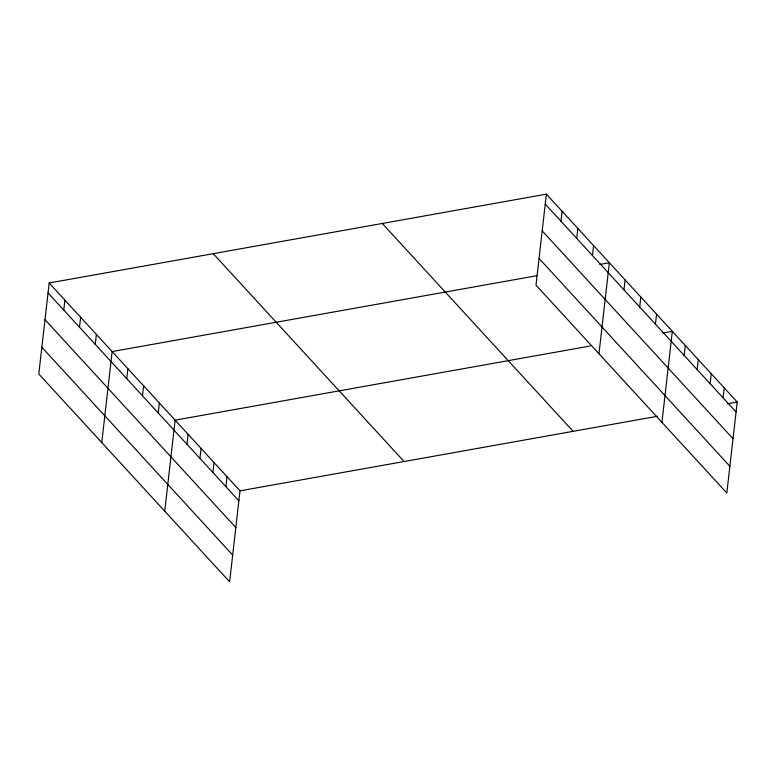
<?xml version="1.0" encoding="UTF-8"?>
<svg xmlns="http://www.w3.org/2000/svg" width="776" height="776" viewBox="0 0 776 776"><rect width="100%" height="100%" fill="white"/><g stroke="black" fill="none" stroke-linecap="round" stroke-linejoin="round"><path stroke-width="1.16" d="M49.169 282.978L38.8 373.983L229.628 581.845L239.997 490.839L49.169 282.978L546.372 194.155L737.2 402.016L726.831 493.022L536.003 285.161L546.372 194.155M63.777 310.07L64.912 300.128M79.521 327.22L80.656 317.277M95.264 344.369L96.399 334.427M101.772 442.582L112.142 351.567L536.817 275.703M126.75 378.669L127.885 368.716M142.493 395.808L143.628 385.866M158.236 412.958L159.371 403.016M164.745 511.171L175.114 420.165L590.284 345.999M186.958 444.241L188.093 434.298M199.936 458.373L201.071 448.431M212.905 472.516L214.04 462.564M225.884 486.649L227.019 476.697M560.98 221.247L562.115 211.305M576.723 238.397L577.858 228.454M592.466 255.546L593.601 245.604M598.975 353.759L609.344 262.754L599.838 264.451M623.952 289.846L625.087 279.903M639.696 306.995L640.83 297.043M655.439 324.145L656.574 314.193M661.947 422.348L672.317 331.342L662.811 333.04M684.16 355.427L685.295 345.475M697.139 369.56L698.274 359.608M710.118 383.693L711.243 373.751M723.087 397.826L724.221 387.884M239.997 490.839L657.544 416.246M727.684 403.714L737.2 402.016M545.237 204.107L736.065 411.959M542.191 230.85L733.019 438.712M539.048 258.418L729.877 466.269M382.296 223.469L573.125 431.33M213.245 253.665L404.073 461.526M48.034 292.921L238.862 500.782M44.989 319.673L235.817 527.534M41.846 347.231L232.674 555.092"/></g></svg>
